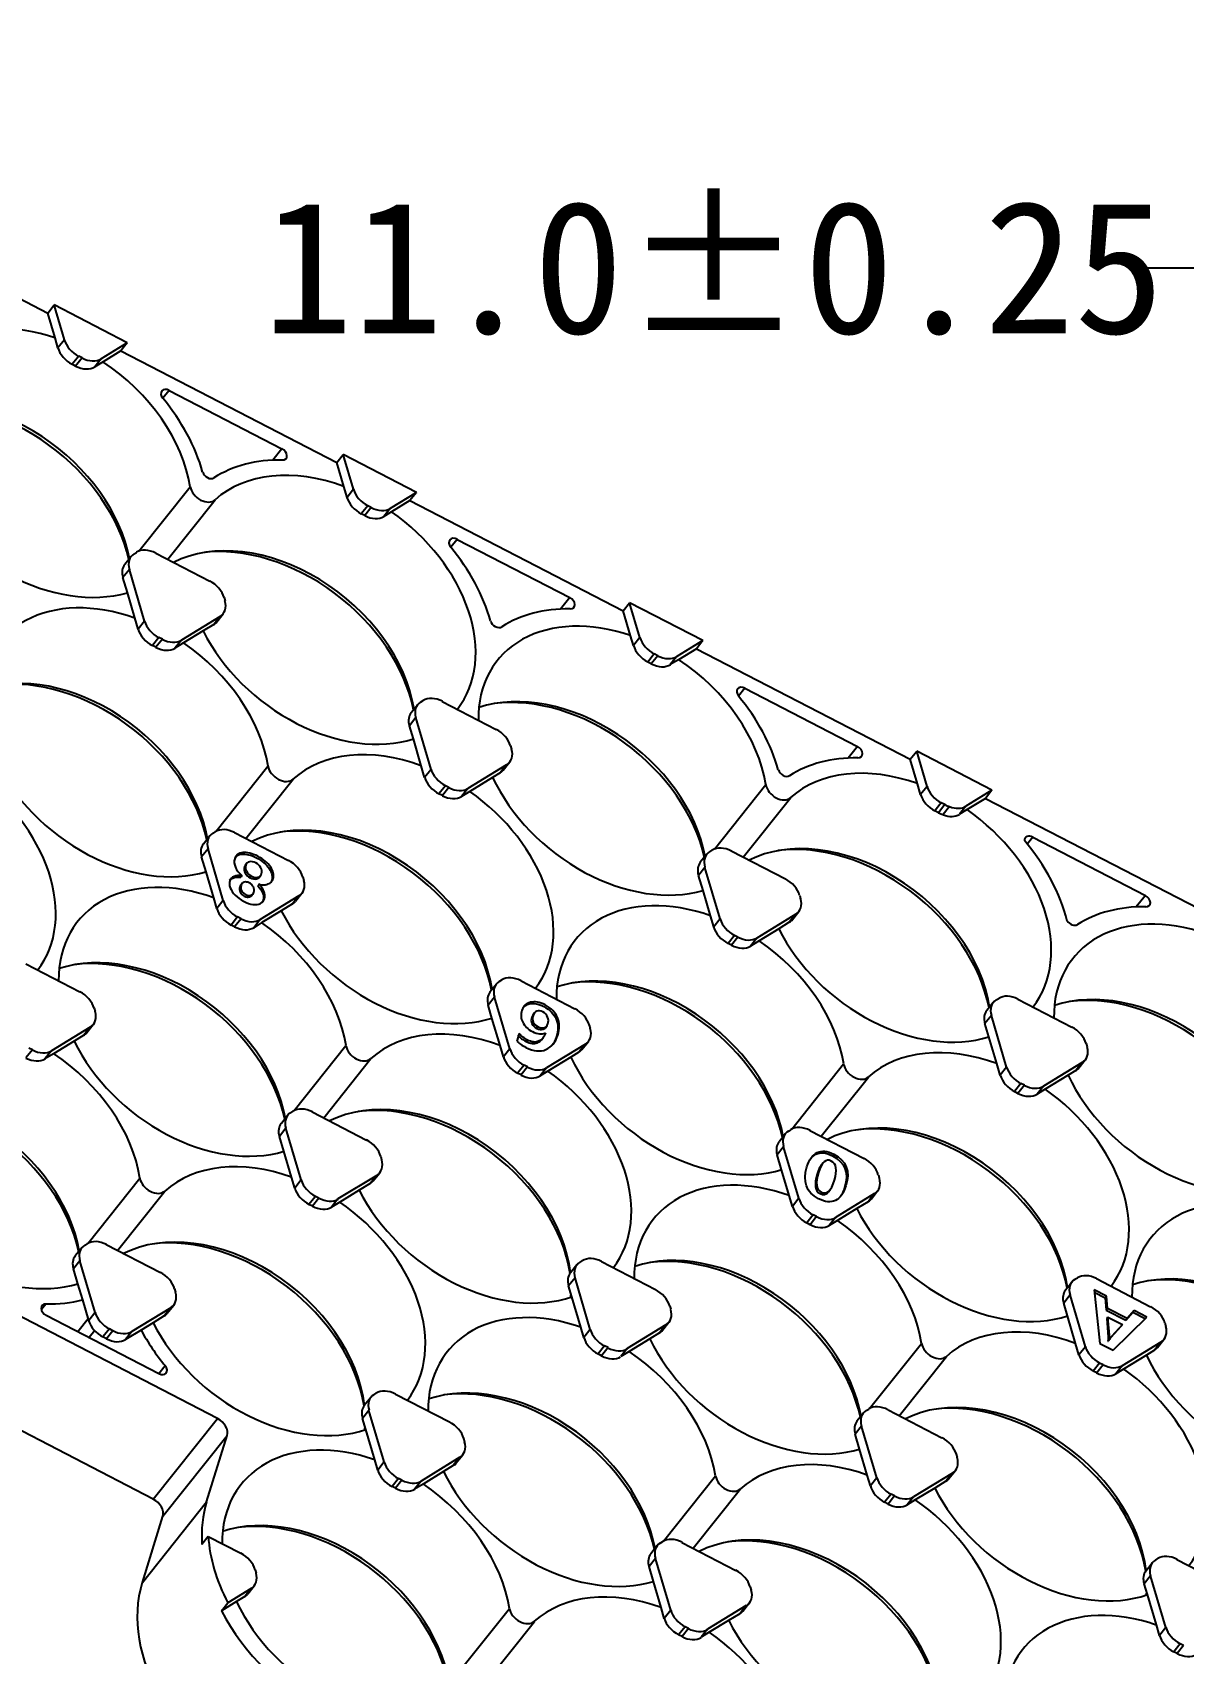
# Model space of a CAD drawing. Header units: millimetres. Extents: x -23 to 977, y -26 to 681.
# Drawn here: x 368.8 to 447, y 253.3 to 363.3 of the extents above; entities that cross this region are included whole.
import ezdxf

# ---------------------------------------------------------------- set-up
doc = ezdxf.new("R2010")
doc.units = ezdxf.units.MM
doc.dimstyles.new('副本 Standard', dxfattribs={"dimtxt": 9, "dimasz": 5, "dimexe": 1, "dimexo": 0.5, "dimgap": 0.5, "dimtad": 0, "dimtoh": 1, "dimdec": 1, "dimzin": 0, "dimdsep": 46, "dimtxsty": 'Standard', "dimcen": 0.09, "dimclrd": 3, "dimclre": 3, "dimclrt": 3, "dimadec": 0, "dimazin": 0, "dimtfac": 1, "dimtdec": 1, "dimtofl": 0, "dimtmove": 0, "dimatfit": 3, "dimfxl": 0, "dimtolj": 1, "dimtzin": 0, "dimarcsym": 0})

# ---------------------------------------------------------------- blocks, each defined once
blk = doc.blocks.new('*D4')
at = {"color": 3, "lineweight": -2, "transparency": 16777216}
for p, q in [((457.98, 363.32), (448.06, 363.32)), ((449.06, 358.32), (449.06, 357.32)), ((457.98, 352.32), (448.06, 352.32)), ((449.06, 352.32), (449.06, 347.32)), ((449.06, 347.32), (444.06, 347.32))]:
    blk.add_line(p, q, dxfattribs=at)
at = {"color": 3, "transparency": 16777216}
for points in [[(448.23, 358.32), (449.89, 358.32), (449.06, 363.32)], [(448.23, 357.32), (449.89, 357.32), (449.06, 352.32)]]:
    blk.add_solid(points, dxfattribs=at)
at = {"layer": 'Defpoints', "color": 0, "transparency": 16777216}
for p in [(458.48, 363.32), (449.06, 352.32), (458.48, 352.32)]:
    blk.add_point(p, dxfattribs=at)
at = {"color": 3, "transparency": 16777216, "insert": (415.06, 347.32), "char_height": 9, "width": 56.5125, "attachment_point": 5}
blk.add_mtext('\\A1;11.0%%P0.25', dxfattribs=at)
blk = doc.blocks.new('FDFJG')
for p, q in [((-91.79, 21.13), (-75.49, 20.41)), ((-75.49, 20.41), (-75.33, 21.09)), ((-73.7, 19.24), (-75.33, 21.09)), ((-69.74, 20.84), (-75.33, 21.09)), ((-74.33, 19.09), (-75.49, 20.41)), ((-69.74, 20.84), (-70.89, 19.12)), ((-69.9, 20.16), (-70.69, 18.98)), ((-69.74, 20.84), (-69.9, 20.16)), ((-69.9, 20.16), (-53.41, 19.44)), ((-53.41, 19.44), (-53.25, 20.12)), ((-47.66, 19.87), (-53.25, 20.12)), ((-51.62, 18.27), (-53.25, 20.12)), ((-47.66, 19.87), (-48.81, 18.14)), ((-47.66, 19.87), (-47.83, 19.19)), ((-73.87, 18.56), (-74.33, 19.09)), ((-73.7, 19.24), (-73.87, 18.56)), ((-70.89, 19.12), (-71.06, 18.44)), ((-70.69, 18.98), (-71.06, 18.44)), ((-65.79, 19.11), (-65.96, 18.44)), ((-65.79, 19.11), (-57.19, 18.73)), ((-57.19, 18.73), (-57.43, 17.76)), ((-52.29, 18.16), (-53.41, 19.44)), ((-47.83, 19.19), (-48.64, 17.97)), ((-47.83, 19.19), (-31.53, 18.47)), ((-31.53, 18.47), (-31.37, 19.15)), ((-25.78, 18.91), (-31.37, 19.15)), ((-29.74, 17.3), (-31.37, 19.15)), ((-25.78, 18.91), (-26.93, 17.18)), ((-25.78, 18.91), (-25.94, 18.23)), ((-72.35, 18.64), (-72.52, 17.96)), ((-72.26, 17.94), (-72.52, 17.96)), ((-72.09, 18.62), (-72.35, 18.64)), ((-72.09, 18.62), (-72.26, 17.94)), ((-51.79, 17.59), (-52.29, 18.16)), ((-51.62, 18.27), (-51.79, 17.59)), ((-50.28, 17.66), (-50.44, 16.98)), ((-50.01, 17.65), (-50.28, 17.66)), ((-50.01, 17.65), (-50.18, 16.97)), ((-48.81, 18.14), (-48.98, 17.46)), ((-48.64, 17.97), (-48.98, 17.46)), ((-43.81, 18.14), (-43.98, 17.47)), ((-43.81, 18.14), (-35.21, 17.76)), ((-35.21, 17.76), (-35.45, 16.79)), ((-30.37, 17.15), (-31.53, 18.47)), ((-25.94, 18.23), (-26.73, 17.04)), ((-25.94, 18.23), (-9.62, 17.51)), ((-9.62, 17.51), (-9.45, 18.19)), ((-3.7, 17.93), (-9.45, 18.19)), ((-7.8, 16.31), (-9.45, 18.19)), ((-3.7, 17.93), (-4.85, 16.21)), ((-3.7, 17.93), (-3.86, 17.25)), ((-50.18, 16.97), (-50.44, 16.98)), ((-29.91, 16.62), (-30.37, 17.15)), ((-29.74, 17.3), (-29.91, 16.62)), ((-28.39, 16.7), (-28.56, 16.02)), ((-28.13, 16.69), (-28.39, 16.7)), ((-28.13, 16.69), (-28.3, 16.01)), ((-26.93, 17.18), (-27.1, 16.5)), ((-26.73, 17.04), (-27.1, 16.5)), ((-21.83, 17.17), (-22, 16.5)), ((-21.83, 17.17), (-13.23, 16.79)), ((-13.23, 16.79), (-13.47, 15.82)), ((-8.48, 16.21), (-9.62, 17.51)), ((-3.86, 17.25), (-4.68, 16.03)), ((-3.86, 17.25), (12.43, 16.54)), ((-28.3, 16.01), (-28.56, 16.02)), ((-7.97, 15.63), (-8.48, 16.21)), ((-7.8, 16.31), (-7.97, 15.63)), ((-6.46, 15.71), (-6.63, 15.03)), ((-6.2, 15.7), (-6.46, 15.71)), ((-6.2, 15.7), (-6.36, 15.02)), ((-5.84, 15.72), (-6.01, 15.04)), ((-4.85, 16.21), (-5.02, 15.53)), ((-4.68, 16.03), (-5.02, 15.53)), ((0.15, 16.2), (0.01, 15.64)), ((0.15, 16.2), (8.75, 15.83)), ((8.75, 15.83), (8.51, 14.85)), ((-6.36, 15.02), (-6.63, 15.03)), ((-63.09, 8.33), (-61.76, 13.77)), ((-61.08, 8.66), (-59.85, 13.68)), ((-19.13, 6.39), (-17.8, 11.83)), ((-17.12, 6.72), (-15.89, 11.74)), ((-63.41, 7.79), (-63.58, 7.11)), ((-63.3, 8.04), (-63.19, 8.2)), ((-61.99, 8.7), (-57.86, 8.52)), ((-56.51, 7.91), (-56.36, 7.73)), ((-40.11, 7.73), (-35.98, 7.55)), ((-63.15, 6.94), (-63.32, 6.26)), ((-60.74, 4.2), (-63.15, 6.94)), ((-56.22, 6.64), (-57.93, 4.07)), ((-56.22, 6.64), (-56.39, 5.96)), ((-56.28, 6.21), (-56.11, 6.89)), ((-41.53, 6.83), (-41.69, 6.15)), ((-41.42, 7.07), (-41.31, 7.24)), ((-34.63, 6.94), (-34.48, 6.77)), ((-18.03, 6.76), (-13.9, 6.58)), ((-62.61, 5.46), (-63.32, 6.26)), ((-56.39, 5.96), (-56.85, 5.26)), ((-41.27, 5.98), (-41.44, 5.3)), ((-38.86, 3.23), (-41.27, 5.98)), ((-34.34, 5.67), (-36.05, 3.11)), ((-34.34, 5.67), (-34.5, 4.99)), ((-34.39, 5.24), (-34.23, 5.92)), ((-19.45, 5.86), (-19.62, 5.18)), ((-19.34, 6.1), (-19.23, 6.27)), ((-12.55, 5.97), (-12.4, 5.79)), ((3.85, 5.8), (7.98, 5.61)), ((-61.43, 4.11), (-62.61, 5.46)), ((-56.85, 5.26), (-57.72, 3.96)), ((-40.82, 4.6), (-41.44, 5.3)), ((-39.57, 3.17), (-40.82, 4.6)), ((-34.84, 4.49), (-35.85, 2.97)), ((-34.5, 4.99), (-34.84, 4.49)), ((-19.19, 5), (-19.36, 4.32)), ((-16.78, 2.26), (-19.19, 5)), ((-12.26, 4.7), (-13.97, 2.13)), ((-12.26, 4.7), (-12.43, 4.02)), ((-12.31, 4.27), (-12.15, 4.95)), ((2.43, 4.89), (2.27, 4.21)), ((2.54, 5.14), (2.65, 5.3)), ((9.33, 5.01), (9.48, 4.83)), ((-60.91, 3.52), (-61.43, 4.11)), ((-60.74, 4.2), (-60.91, 3.52)), ((-59.4, 3.59), (-59.56, 2.91)), ((-59.13, 3.58), (-59.4, 3.59)), ((-59.13, 3.58), (-59.3, 2.9)), ((-57.93, 4.07), (-58.1, 3.39)), ((-57.72, 3.96), (-58.1, 3.39)), ((-18.65, 3.52), (-19.36, 4.32)), ((-17.47, 2.17), (-18.65, 3.52)), ((-12.89, 3.32), (-13.76, 2.02)), ((-12.43, 4.02), (-12.89, 3.32)), ((2.69, 4.04), (2.52, 3.36)), ((3.14, 2.66), (2.52, 3.36)), ((5.1, 1.29), (2.69, 4.04)), ((9.62, 3.73), (7.91, 1.17)), ((9.62, 3.73), (9.46, 3.05)), ((9.57, 3.3), (9.73, 3.98)), ((-59.3, 2.9), (-59.56, 2.91)), ((-39.03, 2.55), (-39.57, 3.17)), ((-38.86, 3.23), (-39.03, 2.55)), ((-37.51, 2.63), (-37.68, 1.95)), ((-37.25, 2.62), (-37.51, 2.63)), ((-37.25, 2.62), (-37.42, 1.94)), ((-36.05, 3.11), (-36.22, 2.43)), ((-35.85, 2.97), (-36.22, 2.43)), ((-16.78, 2.26), (-16.95, 1.58)), ((4.39, 1.23), (3.14, 2.66)), ((9.12, 2.55), (8.11, 1.03)), ((9.46, 3.05), (9.12, 2.55)), ((-37.42, 1.94), (-37.68, 1.95)), ((-16.95, 1.58), (-17.47, 2.17)), ((-15.43, 1.65), (-15.6, 0.97)), ((-15.17, 1.64), (-15.43, 1.65)), ((-15.17, 1.64), (-15.34, 0.96)), ((-13.97, 2.13), (-14.14, 1.45)), ((-13.76, 2.02), (-14.14, 1.45)), ((4.94, 0.61), (4.39, 1.23)), ((5.1, 1.29), (4.94, 0.61)), ((7.91, 1.17), (7.75, 0.49)), ((-15.34, 0.96), (-15.6, 0.97)), ((6.45, 0.69), (6.28, 0.01)), ((6.54, 0), (6.28, 0.01)), ((6.71, 0.68), (6.45, 0.69)), ((6.71, 0.68), (6.54, 0)), ((8.11, 1.03), (7.75, 0.49)), ((-50.34, -6.71), (-49, -1.23)), ((-48.32, -6.31), (-47.09, -1.31)), ((-6.38, -8.65), (-5.04, -3.16)), ((-4.36, -8.25), (-3.13, -3.25)), ((-49.18, -6.27), (-45.05, -6.45)), ((-50.6, -7.18), (-50.76, -7.86)), ((-50.49, -6.93), (-50.38, -6.77)), ((-43.7, -7.06), (-43.55, -7.24)), ((-27.29, -7.24), (-23.17, -7.42)), ((-50.34, -8.03), (-50.51, -8.71)), ((-49.81, -9.5), (-50.51, -8.71)), ((-47.93, -10.77), (-50.34, -8.03)), ((-47.54, -7.8), (-47.58, -7.97)), ((-47.49, -8.71), (-47.52, -8.85)), ((-46.38, -8.33), (-46.34, -8.15)), ((-43.41, -8.33), (-45.12, -10.9)), ((-43.41, -8.33), (-43.57, -9.01)), ((-43.46, -8.76), (-43.3, -8.08)), ((-28.71, -8.14), (-28.88, -8.82)), ((-28.61, -7.9), (-28.5, -7.73)), ((-21.82, -8.03), (-21.67, -8.2)), ((-6.53, -8.87), (-6.42, -8.71)), ((-5.22, -8.21), (-1.09, -8.39)), ((-48.6, -10.88), (-49.81, -9.5)), ((-47.26, -9.19), (-47.3, -9.36)), ((-46.33, -9.67), (-46.29, -9.49)), ((-44.07, -9.75), (-44.93, -11.04)), ((-43.57, -9.01), (-44.07, -9.75)), ((-28.46, -8.99), (-28.63, -9.67)), ((-28.02, -10.36), (-28.63, -9.67)), ((-26.05, -11.74), (-28.46, -8.99)), ((-25.55, -8.81), (-25.59, -8.99)), ((-24.45, -9.43), (-24.41, -9.26)), ((-24.31, -9.74), (-24.3, -9.74)), ((-21.52, -9.3), (-23.24, -11.86)), ((-21.52, -9.3), (-21.69, -9.98)), ((-21.58, -9.73), (-21.41, -9.05)), ((-6.64, -9.12), (-6.8, -9.8)), ((-3.49, -9.84), (-3.53, -10.01)), ((0.26, -9), (0.41, -9.18)), ((15.35, -9.83), (15.46, -9.67)), ((16.67, -9.17), (20.79, -9.36)), ((-48.09, -11.45), (-48.6, -10.88)), ((-47.93, -10.77), (-48.09, -11.45)), ((-45.12, -10.9), (-45.28, -11.58)), ((-26.74, -11.82), (-28.02, -10.36)), ((-25.91, -10.53), (-25.84, -11.07)), ((-24.35, -10.28), (-24.3, -10.1)), ((-22.05, -10.52), (-23.06, -12.03)), ((-21.69, -9.98), (-22.05, -10.52)), ((-6.38, -9.97), (-6.55, -10.65)), ((-5.85, -11.44), (-6.55, -10.65)), ((-3.97, -12.71), (-6.38, -9.97)), ((0.55, -10.27), (-1.16, -12.84)), ((0.39, -10.95), (-0.1, -11.69)), ((0.55, -10.27), (0.39, -10.95)), ((0.5, -10.7), (0.66, -10.02)), ((15.25, -10.08), (15.08, -10.76)), ((15.5, -10.93), (15.34, -11.61)), ((17.92, -13.68), (15.5, -10.93)), ((16.83, -9.93), (18.71, -13.07)), ((17.78, -9.97), (16.83, -9.93)), ((16.91, -10.07), (17.75, -10.11)), ((17.78, -9.97), (17.75, -10.11)), ((17.75, -10.11), (18.15, -10.83)), ((18.19, -10.69), (17.78, -9.97)), ((18.19, -10.69), (18.15, -10.83)), ((18.15, -10.83), (19.65, -10.89)), ((19.68, -10.76), (18.19, -10.69)), ((19.65, -10.89), (19.86, -10.2)), ((19.68, -10.76), (19.65, -10.89)), ((19.89, -10.07), (19.68, -10.76)), ((19.74, -13.11), (20.85, -10.11)), ((19.89, -10.07), (19.86, -10.2)), ((19.86, -10.2), (20.8, -10.24)), ((20.85, -10.11), (19.89, -10.07)), ((22.14, -9.96), (22.29, -10.14)), ((22.38, -11.67), (22.55, -10.99)), ((-46.58, -11.38), (-46.75, -12.06)), ((-46.49, -12.07), (-46.75, -12.06)), ((-46.32, -11.39), (-46.58, -11.38)), ((-46.32, -11.39), (-46.49, -12.07)), ((-44.93, -11.04), (-45.28, -11.58)), ((-26.21, -12.42), (-26.74, -11.82)), ((-26.05, -11.74), (-26.21, -12.42)), ((-23.24, -11.86), (-23.4, -12.54)), ((-23.06, -12.03), (-23.4, -12.54)), ((-4.64, -12.82), (-5.85, -11.44)), ((-2.34, -11.46), (-2.29, -11.29)), ((-0.1, -11.69), (-0.96, -12.98)), ((15.94, -12.3), (15.34, -11.61)), ((18.46, -11.21), (18.43, -11.34)), ((18.43, -11.34), (19.04, -12.43)), ((19.07, -12.29), (18.46, -11.21)), ((18.46, -11.21), (19.56, -11.25)), ((19.22, -12.36), (19.53, -11.39)), ((19.56, -11.25), (19.23, -12.31)), ((19.56, -11.25), (19.53, -11.39)), ((22.44, -11.24), (20.73, -13.8)), ((22.27, -11.92), (21.91, -12.46)), ((22.44, -11.24), (22.27, -11.92)), ((-24.7, -12.34), (-24.87, -13.02)), ((-24.6, -13.03), (-24.87, -13.02)), ((-24.44, -12.35), (-24.7, -12.34)), ((-24.44, -12.35), (-24.6, -13.03)), ((-4.13, -13.39), (-4.64, -12.82)), ((-3.97, -12.71), (-4.13, -13.39)), ((-1.16, -12.84), (-1.32, -13.52)), ((-0.96, -12.98), (-1.32, -13.52)), ((17.22, -13.76), (15.94, -12.3)), ((18.71, -13.07), (19.74, -13.11)), ((19.14, -12.7), (19.16, -12.7)), ((19.19, -12.56), (19.17, -12.56)), ((21.91, -12.46), (20.9, -13.97)), ((-2.62, -13.32), (-2.79, -14)), ((-2.52, -14.01), (-2.79, -14)), ((-2.36, -13.33), (-2.62, -13.32)), ((-2.36, -13.33), (-2.52, -14.01)), ((17.75, -14.36), (17.22, -13.76)), ((17.92, -13.68), (17.75, -14.36)), ((19.26, -14.28), (19.09, -14.96)), ((19.52, -14.29), (19.26, -14.28)), ((19.52, -14.29), (19.36, -14.97)), ((20.73, -13.8), (20.56, -14.48)), ((20.9, -13.97), (20.56, -14.48)), ((19.36, -14.97), (19.09, -14.96)), ((-37.58, -21.7), (-36.24, -16.22)), ((-35.55, -21.3), (-34.33, -16.3)), ((6.38, -23.64), (7.73, -18.15)), ((8.41, -23.24), (9.63, -18.24)), ((-58.3, -20.3), (-54.17, -20.48)), ((-52.82, -21.09), (-52.67, -21.27)), ((-37.73, -21.92), (-37.62, -21.76)), ((-36.42, -21.26), (-32.29, -21.45)), ((-52.53, -22.36), (-54.24, -24.93)), ((-52.69, -23.04), (-53.12, -23.68)), ((-52.53, -22.36), (-52.69, -23.04)), ((-52.58, -22.79), (-52.42, -22.11)), ((-37.84, -22.17), (-38, -22.85)), ((-37.58, -23.02), (-37.75, -23.7)), ((-35.17, -25.77), (-37.58, -23.02)), ((-30.94, -22.05), (-30.79, -22.23)), ((-30.7, -23.76), (-30.53, -23.08)), ((-15.65, -22.9), (-15.54, -22.73)), ((-14.34, -22.24), (-10.21, -22.42)), ((-8.86, -23.03), (-8.71, -23.2)), ((-53.12, -23.68), (-54.03, -25.05)), ((-37.05, -24.49), (-37.75, -23.7)), ((-30.64, -23.33), (-32.36, -25.89)), ((-30.81, -24.01), (-31.3, -24.74)), ((-30.64, -23.33), (-30.81, -24.01)), ((-15.76, -23.14), (-15.92, -23.82)), ((-15.5, -23.99), (-15.67, -24.67)), ((-13.09, -26.74), (-15.5, -23.99)), ((-8.62, -24.73), (-8.46, -24.05)), ((6.13, -24.11), (5.96, -24.79)), ((6.23, -23.86), (6.34, -23.7)), ((7.55, -23.2), (11.67, -23.38)), ((13.02, -23.99), (13.17, -24.17)), ((29.62, -24.17), (33.75, -24.36)), ((-54.24, -24.93), (-54.41, -25.61)), ((-54.03, -25.05), (-54.41, -25.61)), ((-35.84, -25.87), (-37.05, -24.49)), ((-31.3, -24.74), (-32.16, -26.03)), ((-15.16, -25.25), (-15.67, -24.67)), ((-13.74, -26.87), (-15.16, -25.25)), ((-8.57, -24.3), (-10.28, -26.86)), ((-8.73, -24.98), (-9.16, -25.62)), ((-8.57, -24.3), (-8.73, -24.98)), ((6.38, -24.96), (6.22, -25.64)), ((8.79, -27.7), (6.38, -24.96)), ((13.32, -25.26), (11.6, -27.83)), ((13.32, -25.26), (13.15, -25.94)), ((13.26, -25.69), (13.43, -25.01)), ((28.2, -25.08), (28.04, -25.76)), ((28.31, -24.83), (28.42, -24.67)), ((-55.44, -25.42), (-55.7, -25.41)), ((-55.44, -25.42), (-55.61, -26.1)), ((-35.33, -26.45), (-35.84, -25.87)), ((-35.17, -25.77), (-35.33, -26.45)), ((-33.82, -26.37), (-33.99, -27.05)), ((-33.56, -26.38), (-33.82, -26.37)), ((-33.56, -26.38), (-33.72, -27.06)), ((-32.36, -25.89), (-32.52, -26.57)), ((-32.16, -26.03), (-32.52, -26.57)), ((-9.16, -25.62), (-10.07, -26.98)), ((6.91, -26.43), (6.22, -25.64)), ((13.15, -25.94), (12.66, -26.68)), ((28.46, -25.93), (28.29, -26.61)), ((30.87, -28.68), (28.46, -25.93)), ((-33.72, -27.06), (-33.99, -27.05)), ((-13.25, -27.42), (-13.74, -26.87)), ((-13.09, -26.74), (-13.25, -27.42)), ((-11.74, -27.34), (-11.91, -28.02)), ((-11.48, -27.35), (-11.74, -27.34)), ((-11.48, -27.35), (-11.65, -28.03)), ((-10.28, -26.86), (-10.44, -27.54)), ((-10.07, -26.98), (-10.44, -27.54)), ((8.12, -27.81), (6.91, -26.43)), ((12.66, -26.68), (11.8, -27.97)), ((28.8, -27.19), (28.29, -26.61)), ((30.22, -28.8), (28.8, -27.19)), ((-11.65, -28.03), (-11.91, -28.02)), ((8.63, -28.38), (8.12, -27.81)), ((8.79, -27.7), (8.63, -28.38)), ((10.14, -28.31), (9.97, -28.99)), ((10.4, -28.32), (10.14, -28.31)), ((10.4, -28.32), (10.24, -29)), ((11.6, -27.83), (11.44, -28.51)), ((11.8, -27.97), (11.44, -28.51)), ((10.24, -29), (9.97, -28.99)), ((30.71, -29.36), (30.22, -28.8)), ((30.87, -28.68), (30.71, -29.36)), ((32.22, -29.28), (32.05, -29.96)), ((32.48, -29.29), (32.22, -29.28)), ((32.48, -29.29), (32.32, -29.97)), ((-46.5, -35.74), (-45.16, -30.25)), ((-44.48, -35.34), (-43.25, -30.34)), ((32.32, -29.97), (32.05, -29.96)), ((-2.54, -37.68), (-1.2, -32.19)), ((-0.52, -37.27), (0.71, -32.27)), ((-46.76, -36.21), (-46.93, -36.89)), ((-46.65, -35.96), (-46.54, -35.8)), ((-45.34, -35.3), (-41.21, -35.48)), ((-39.86, -36.09), (-39.71, -36.27)), ((-23.26, -36.27), (-19.14, -36.45)), ((-46.5, -37.06), (-46.67, -37.74)), ((-44.09, -39.8), (-46.5, -37.06)), ((-39.57, -37.36), (-41.28, -39.93)), ((-39.57, -37.36), (-39.74, -38.04)), ((-39.63, -37.79), (-39.46, -37.11)), ((-24.68, -37.18), (-24.85, -37.86)), ((-24.57, -36.93), (-24.47, -36.77)), ((-17.79, -37.06), (-17.63, -37.24)), ((-1.38, -37.24), (2.75, -37.42)), ((-45.98, -38.53), (-46.67, -37.74)), ((-39.74, -38.04), (-40.23, -38.78)), ((-24.43, -38.03), (-24.59, -38.71)), ((-22.01, -40.77), (-24.43, -38.03)), ((-17.49, -38.33), (-19.2, -40.9)), ((-17.49, -38.33), (-17.66, -39.01)), ((-17.55, -38.77), (-17.38, -38.09)), ((-2.8, -38.14), (-2.97, -38.82)), ((-2.69, -37.9), (-2.58, -37.73)), ((4.1, -38.03), (4.25, -38.2)), ((-45.22, -39.38), (-45.98, -38.53)), ((-44.26, -40.48), (-45.22, -39.38)), ((-40.76, -39.58), (-41.45, -40.61)), ((-40.23, -38.78), (-40.76, -39.58)), ((-24.08, -39.29), (-24.59, -38.71)), ((-22.66, -40.9), (-24.08, -39.29)), ((-17.66, -39.01), (-18.09, -39.66)), ((-2.54, -38.99), (-2.71, -39.67)), ((-0.13, -41.74), (-2.54, -38.99)), ((4.39, -39.3), (2.68, -41.86)), ((4.39, -39.3), (4.23, -39.98)), ((4.34, -39.73), (4.5, -39.05)), ((-33.52, -42.84), (-97.4, -40.03)), ((-47.37, -40.69), (-47.48, -41.16)), ((-44.34, -40.39), (-44.6, -41.48)), ((-44.09, -39.8), (-44.26, -40.48)), ((-42.74, -40.41), (-42.91, -41.09)), ((-42.48, -40.42), (-42.74, -40.41)), ((-42.48, -40.42), (-42.65, -41.1)), ((-41.28, -39.93), (-41.45, -40.61)), ((-18.09, -39.66), (-18.99, -41.02)), ((-2.01, -40.46), (-2.71, -39.67)), ((-0.8, -41.84), (-2.01, -40.46)), ((4.23, -39.98), (3.73, -40.72)), ((-38.42, -41.76), (-47.02, -41.38)), ((-43.6, -40.93), (-43.75, -41.52)), ((-42.65, -41.1), (-42.91, -41.09)), ((-38.25, -41.09), (-38.41, -41.76)), ((-22.18, -41.45), (-22.66, -40.9)), ((-22.01, -40.77), (-22.18, -41.45)), ((-20.67, -41.38), (-20.83, -42.06)), ((-20.4, -41.39), (-20.67, -41.38)), ((-20.4, -41.39), (-20.57, -42.07)), ((-19.2, -40.9), (-19.37, -41.58)), ((-18.99, -41.02), (-19.37, -41.58)), ((-0.13, -41.74), (-0.3, -42.42)), ((3.73, -40.72), (2.87, -42)), ((-35.19, -49.64), (-33.52, -42.84)), ((-20.57, -42.07), (-20.83, -42.06)), ((-0.3, -42.42), (-0.8, -41.84)), ((1.22, -42.34), (1.05, -43.02)), ((1.48, -42.35), (1.22, -42.34)), ((1.48, -42.35), (1.31, -43.03)), ((2.68, -41.86), (2.51, -42.54)), ((2.87, -42), (2.51, -42.54)), ((-34.11, -50.42), (-32.45, -43.62)), ((-31.83, -48.29), (-32.45, -43.62)), ((1.31, -43.03), (1.05, -43.02)), ((-35.19, -49.64), (-99.07, -46.83)), ((-11.47, -51.71), (-10.12, -46.23)), ((-9.44, -51.31), (-8.22, -46.31)), ((-33.49, -55.09), (-31.83, -48.29)), ((-33.49, -55.09), (-34.11, -50.42)), ((-30.74, -50.37), (-30.9, -51.05)), ((-30.74, -50.37), (-28.26, -50.48)), ((-26.91, -51.09), (-26.75, -51.27)), ((-26.61, -52.36), (-27.64, -53.9)), ((-26.61, -52.36), (-26.78, -53.04)), ((-26.67, -52.79), (-26.5, -52.11)), ((-27.14, -53.58), (-27.81, -54.58)), ((-27.81, -54.58), (-27.64, -53.9)), ((-26.78, -53.04), (-27.14, -53.58))]:
    blk.add_line(p, q)
for centre, major_axis, start_param, end_param in [((-71.25, 11.16), (10.59, -2.59), 2.034654, 3.675524), ((-72.5, 19.73), (1.46, -0.36), 3.938134, 4.983824), ((-72.24, 19.72), (1.46, -0.36), 4.983824, 6.029513), ((-71.25, 11.16), (10.59, -2.59), 0.662021, 1.692276), ((-65.75, 18.74), (0.486, -0.119), 1.842231, 4.428638), ((-57.14, 18.37), (0.486, -0.119), 5.53901, 8.125417), ((-72.67, 19.05), (1.46, -0.36), 3.938134, 4.983824), ((-72.4, 19.04), (1.46, -0.36), 4.983824, 6.029513), ((-71.25, 11.16), (-11.8, 2.89), 3.921441, 4.428638), ((-49.56, 10.21), (-11.8, 2.89), 5.53901, 6.046206), ((-49.56, 10.21), (10.59, -2.59), 2.000855, 3.022442), ((-50.42, 18.76), (1.46, -0.36), 3.938134, 4.983824), ((-50.16, 18.75), (1.46, -0.36), 4.983824, 6.029513), ((-49.56, 10.21), (10.59, -2.59), 0.008953, 1.658369), ((-43.76, 17.78), (0.486, -0.119), 1.842231, 4.428638), ((-35.16, 17.4), (0.486, -0.119), 5.53901, 8.125417), ((-50.59, 18.08), (1.46, -0.36), 3.938134, 4.983824), ((-50.32, 18.07), (1.46, -0.36), 4.983824, 6.029513), ((-49.27, 10.2), (-11.8, 2.89), 3.921441, 4.428638), ((-27.58, 9.24), (-11.8, 2.89), 5.53901, 6.046206), ((-27.29, 9.23), (10.59, -2.59), 2.034654, 3.675524), ((-28.71, 17.12), (1.46, -0.36), 3.938134, 4.983824), ((-28.54, 17.8), (1.46, -0.36), 3.938134, 4.983824), ((-28.28, 17.79), (1.46, -0.36), 4.983824, 6.029513), ((-27.29, 9.23), (10.59, -2.59), 0.662021, 1.692276), ((-21.78, 16.81), (0.486, -0.119), 1.842231, 4.428638), ((-27.29, 9.23), (-11.8, 2.89), 3.921441, 4.428638), ((-13.18, 16.43), (0.486, -0.119), 5.53901, 8.125417), ((-28.44, 17.11), (1.46, -0.36), 4.983824, 6.029513), ((-5.6, 8.27), (-11.8, 2.89), 5.53901, 6.046206), ((-5.6, 8.27), (10.59, -2.59), 2.014943, 3.022442), ((-6.77, 16.13), (1.46, -0.36), 3.938134, 4.983824), ((-6.6, 16.81), (1.46, -0.36), 3.938134, 4.983824), ((-6.34, 16.8), (1.46, -0.36), 4.983824, 5.229023), ((-6.36, 16.13), (1.46, -0.36), 5.127661, 6.029513), ((-6.2, 16.81), (1.46, -0.36), 5.127661, 6.029513), ((-5.6, 8.27), (10.59, -2.59), 0.008953, 1.658369), ((0.2, 15.84), (0.486, -0.119), 1.842231, 3.65728), ((-5.6, 8.27), (12.09, -2.96), 0.753628, 1.294564), ((8.8, 15.46), (0.486, -0.119), 5.53901, 8.125417), ((-61, 15.19), (0.486, -0.119), 3.921441, 6.046206), ((-6.51, 16.12), (1.46, -0.36), 4.983824, 5.229023), ((16.38, 7.3), (-11.8, 2.89), 5.53901, 6.046206), ((16.67, 7.29), (-10.59, 2.59), 5.176247, 6.817117), ((-60.84, 14.02), (-1.02, 0.25), 0.662021, 3.022442), ((-39.02, 14.22), (0.486, -0.119), 3.921441, 6.046206), ((-72.81, 4.81), (-10.59, 2.59), 3.830436, 5.849245), ((-72.91, 4.36), (-10.93, 2.68), 3.867402, 5.677995), ((-51.12, 3.85), (-10.59, 2.59), 3.802123, 5.971292), ((-17.04, 13.26), (0.486, -0.119), 3.921441, 6.046206), ((-51.23, 3.41), (-10.93, 2.68), 3.841153, 5.67788), ((-28.84, 2.87), (-10.59, 2.59), 3.830436, 5.849245), ((-28.95, 2.43), (-10.93, 2.68), 3.867402, 5.677995), ((-16.88, 12.08), (-1.02, 0.25), 0.662021, 3.022442), ((4.94, 12.29), (0.486, -0.119), 4.290494, 6.046206), ((-7.16, 1.91), (-10.59, 2.59), 3.802123, 5.971292), ((-7.27, 1.47), (-10.93, 2.68), 3.841153, 5.67788), ((15.12, 0.93), (10.59, -2.59), 0.688843, 2.707652), ((15.01, 0.49), (-10.93, 2.68), 3.867402, 5.677995), ((-61.95, 7.44), (1.46, -0.36), 2.892445, 3.938134), ((-61.85, 7.6), (1.46, -0.36), 1.842231, 2.892445), ((-57.72, 7.42), (1.46, -0.36), 0.792017, 1.842231), ((-57.57, 7.24), (1.46, -0.36), 6.029513, 7.075203), ((-39.96, 6.64), (1.46, -0.36), 1.842231, 2.892445), ((-62.12, 6.76), (1.46, -0.36), 3.141597, 3.938134), ((-40.07, 6.47), (1.46, -0.36), 2.892445, 3.938134), ((-35.84, 6.45), (1.46, -0.36), 0.792017, 1.842231), ((-35.68, 6.28), (1.46, -0.36), 6.029513, 7.075203), ((-17.88, 5.66), (1.46, -0.36), 1.842231, 2.892445), ((-71.25, 11.16), (10.59, -2.59), 4.10643, 5.818348), ((-57.73, 6.56), (1.46, -0.36), 6.029513, 6.283191), ((-40.24, 5.79), (1.46, -0.36), 3.141597, 3.938134), ((-17.99, 5.5), (1.46, -0.36), 2.892445, 3.938134), ((-13.76, 5.48), (1.46, -0.36), 0.792017, 1.842231), ((-13.61, 5.31), (1.46, -0.36), 6.029513, 7.075203), ((4, 4.7), (1.46, -0.36), 1.842231, 2.892445), ((8.12, 4.52), (1.46, -0.36), 0.792017, 1.842231), ((-49.56, 10.21), (10.59, -2.59), 4.140059, 5.835062), ((-27.29, 9.23), (10.59, -2.59), 4.10643, 5.818348), ((-35.85, 5.6), (1.46, -0.36), 6.029513, 6.283191), ((-18.16, 4.82), (1.46, -0.36), 3.141597, 3.938134), ((3.89, 4.53), (1.46, -0.36), 2.892445, 3.938134), ((8.28, 4.34), (1.46, -0.36), 6.029513, 7.075203), ((-58.49, -3.83), (10.59, -2.59), 2.02118, 3.672464), ((-59.71, 4.01), (1.46, -0.36), 3.938134, 4.983824), ((-59.54, 4.69), (1.46, -0.36), 3.938134, 4.983824), ((-59.44, 4), (1.46, -0.36), 4.983824, 6.029513), ((-59.28, 4.68), (1.46, -0.36), 4.983824, 6.029513), ((-58.49, -3.83), (10.59, -2.59), 0.662021, 1.672641), ((-5.6, 8.27), (10.59, -2.59), 4.140059, 5.835062), ((-13.77, 4.63), (1.46, -0.36), 6.029513, 6.283191), ((3.72, 3.85), (1.46, -0.36), 3.141597, 3.938134), ((8.11, 3.66), (1.46, -0.36), 6.029513, 6.283191), ((-36.8, -4.78), (10.59, -2.59), 2.00425, 3.022442), ((-37.82, 3.05), (1.46, -0.36), 3.938134, 4.983824), ((-37.66, 3.73), (1.46, -0.36), 3.938134, 4.983824), ((-37.56, 3.03), (1.46, -0.36), 4.983824, 6.029513), ((-37.39, 3.71), (1.46, -0.36), 4.983824, 6.029513), ((-36.8, -4.78), (10.59, -2.59), 0.011986, 1.655757), ((-15.58, 2.75), (1.46, -0.36), 3.938134, 4.983824), ((16.67, 7.29), (-10.59, 2.59), 0.964837, 2.676756), ((-14.52, -5.76), (10.59, -2.59), 2.02118, 3.672464), ((-15.75, 2.07), (1.46, -0.36), 3.938134, 4.983824), ((-15.48, 2.06), (1.46, -0.36), 4.983824, 6.029513), ((-15.32, 2.74), (1.46, -0.36), 4.983824, 6.029513), ((-14.52, -5.76), (10.59, -2.59), 0.662021, 1.672641), ((7.16, -6.72), (10.59, -2.59), 2.00425, 3.022442), ((6.3, 1.79), (1.46, -0.36), 3.938134, 4.983824), ((6.57, 1.78), (1.46, -0.36), 4.983824, 6.029513), ((6.14, 1.11), (1.46, -0.36), 3.938134, 4.983824), ((6.4, 1.1), (1.46, -0.36), 4.983824, 6.029513), ((7.16, -6.72), (10.59, -2.59), 0.011986, 1.655757), ((29.44, -7.7), (10.59, -2.59), 2.02118, 3.672464), ((-60.04, -10.19), (-10.59, 2.59), 3.823988, 5.849245), ((-60.15, -10.63), (-10.93, 2.68), 3.86147, 5.677995), ((-48.08, -0.97), (-1.02, 0.25), 0.662021, 3.022442), ((-38.36, -11.14), (-10.59, 2.59), 3.795417, 5.967767), ((-38.47, -11.58), (-10.93, 2.68), 3.834963, 5.67788), ((-4.12, -2.91), (-1.02, 0.25), 0.662021, 3.022442), ((-16.08, -12.12), (-10.59, 2.59), 3.823988, 5.849245), ((-16.19, -12.56), (-10.93, 2.68), 3.86147, 5.677995), ((5.6, -13.08), (-10.59, 2.59), 3.795417, 5.967767), ((5.5, -13.52), (-10.93, 2.68), 3.834963, 5.67788), ((-49.03, -7.37), (1.46, -0.36), 1.842231, 2.892445), ((-44.91, -7.55), (1.46, -0.36), 0.792017, 1.842231), ((27.88, -14.06), (-10.59, 2.59), 3.823988, 5.849245), ((27.77, -14.5), (-10.93, 2.68), 3.86147, 5.677995), ((-49.14, -7.53), (1.46, -0.36), 2.892445, 3.938134), ((-44.75, -7.73), (1.46, -0.36), 6.029513, 7.075203), ((-27.15, -8.33), (1.46, -0.36), 1.842231, 2.892445), ((-23.02, -8.52), (1.46, -0.36), 0.792017, 1.842231), ((-58.49, -3.83), (10.59, -2.59), 4.109534, 5.824521), ((-49.31, -8.21), (1.46, -0.36), 3.141597, 3.938134), ((-44.92, -8.41), (1.46, -0.36), 6.029513, 6.283191), ((-27.26, -8.5), (1.46, -0.36), 2.892445, 3.938134), ((-22.87, -8.69), (1.46, -0.36), 6.029513, 7.075203), ((-5.07, -9.31), (1.46, -0.36), 1.842231, 2.892445), ((-0.95, -9.49), (1.46, -0.36), 0.792017, 1.842231), ((-36.8, -4.78), (10.59, -2.59), 4.143127, 5.841269), ((-27.42, -9.18), (1.46, -0.36), 3.141597, 3.938134), ((-23.04, -9.37), (1.46, -0.36), 6.029513, 6.283191), ((-5.35, -10.15), (1.46, -0.36), 3.141597, 3.938134), ((-5.18, -9.47), (1.46, -0.36), 2.892445, 3.938134), ((-0.79, -9.67), (1.46, -0.36), 6.029513, 7.075203), ((16.7, -10.44), (1.46, -0.36), 2.892445, 3.938134), ((16.81, -10.27), (1.46, -0.36), 1.842231, 2.892445), ((20.94, -10.45), (1.46, -0.36), 0.792017, 1.842231), ((-68, -17.84), (10.59, -2.59), 0.011959, 1.652669), ((-45.72, -18.82), (10.59, -2.59), 2.014929, 3.672492), ((-46.73, -10.28), (1.46, -0.36), 3.938134, 4.983824), ((-46.46, -10.29), (1.46, -0.36), 4.983824, 6.029513), ((-14.52, -5.76), (10.59, -2.59), 4.109534, 5.824521), ((-0.96, -10.35), (1.46, -0.36), 6.029513, 6.283191), ((16.54, -11.12), (1.46, -0.36), 3.141597, 3.938134), ((21.09, -10.63), (1.46, -0.36), 6.029513, 7.075203), ((-46.89, -10.96), (1.46, -0.36), 3.938134, 4.983824), ((-46.63, -10.97), (1.46, -0.36), 4.983824, 6.029513), ((-45.72, -18.82), (10.59, -2.59), 0.662021, 1.669533), ((-24.04, -19.77), (10.59, -2.59), 1.997959, 3.022442), ((-24.84, -11.24), (1.46, -0.36), 3.938134, 4.983824), ((-24.58, -11.26), (1.46, -0.36), 4.983824, 6.029513), ((-24.04, -19.77), (10.59, -2.59), 0.011959, 1.652669), ((7.16, -6.72), (10.59, -2.59), 4.143127, 5.841269), ((20.92, -11.31), (1.46, -0.36), 6.029513, 6.283191), ((-25.01, -11.92), (1.46, -0.36), 3.938134, 4.983824), ((-24.75, -11.94), (1.46, -0.36), 4.983824, 6.029513), ((-1.76, -20.76), (10.59, -2.59), 2.014929, 3.672492), ((-2.77, -12.22), (1.46, -0.36), 3.938134, 4.983824), ((-2.5, -12.23), (1.46, -0.36), 4.983824, 6.029513), ((-1.76, -20.76), (10.59, -2.59), 0.662021, 1.669533), ((29.44, -7.7), (10.59, -2.59), 4.109534, 5.824521), ((-2.93, -12.9), (1.46, -0.36), 3.938134, 4.983824), ((-2.67, -12.91), (1.46, -0.36), 4.983824, 6.029513), ((19.92, -21.71), (10.59, -2.59), 1.997959, 3.022442), ((19.12, -13.18), (1.46, -0.36), 3.938134, 4.983824), ((19.38, -13.19), (1.46, -0.36), 4.983824, 6.029513), ((19.92, -21.71), (10.59, -2.59), 0.011959, 1.652669), ((18.95, -13.86), (1.46, -0.36), 3.938134, 4.983824), ((19.21, -13.87), (1.46, -0.36), 4.983824, 6.029513), ((-35.32, -15.97), (-1.02, 0.25), 0.662021, 3.022442), ((-47.28, -25.18), (-10.59, 2.59), 3.823988, 5.849245), ((-47.39, -25.62), (-10.93, 2.68), 3.861384, 5.677995), ((-25.6, -26.13), (-10.59, 2.59), 3.765758, 5.967767), ((-25.7, -26.57), (-10.93, 2.68), 3.807625, 5.67788), ((8.64, -17.9), (-1.02, 0.25), 0.662021, 3.022442), ((-3.32, -27.11), (-10.59, 2.59), 3.823988, 5.849245), ((-3.43, -27.56), (-10.93, 2.68), 3.861384, 5.677995), ((18.37, -28.07), (-10.59, 2.59), 3.765758, 5.967767), ((-54.03, -21.58), (1.46, -0.36), 0.792017, 1.842231), ((18.26, -28.51), (-10.93, 2.68), 3.807625, 5.67788), ((-53.87, -21.76), (1.46, -0.36), 6.029513, 7.075203), ((-36.38, -22.53), (1.46, -0.36), 2.892445, 3.938134), ((-36.27, -22.36), (1.46, -0.36), 1.842231, 2.892445), ((-32.14, -22.54), (1.46, -0.36), 0.792017, 1.842231), ((-54.04, -22.44), (1.46, -0.36), 6.029513, 6.283191), ((-36.55, -23.21), (1.46, -0.36), 3.141597, 3.938134), ((-31.99, -22.72), (1.46, -0.36), 6.029513, 7.075203), ((-14.3, -23.5), (1.46, -0.36), 2.892445, 3.938134), ((-14.19, -23.33), (1.46, -0.36), 1.842231, 2.892445), ((-10.07, -23.52), (1.46, -0.36), 0.792017, 1.842231), ((-45.72, -18.82), (10.59, -2.59), 4.126393, 5.824507), ((-32.16, -23.4), (1.46, -0.36), 6.029513, 6.283191), ((-14.47, -24.18), (1.46, -0.36), 3.141597, 3.938134), ((-9.91, -23.69), (1.46, -0.36), 6.029513, 7.075203), ((7.58, -24.46), (1.46, -0.36), 2.892445, 3.938134), ((7.69, -24.3), (1.46, -0.36), 1.842231, 2.892445), ((11.82, -24.48), (1.46, -0.36), 0.792017, 1.842231), ((11.97, -24.66), (1.46, -0.36), 6.029513, 7.075203), ((29.77, -25.27), (1.46, -0.36), 1.842231, 2.892445), ((-55.58, -24.32), (1.46, -0.36), 4.983824, 6.029513), ((-54.65, -32.85), (10.59, -2.59), 0.662021, 1.686489), ((-24.04, -19.77), (10.59, -2.59), 4.143141, 5.8581), ((-25.6, -26.13), (-10.59, 2.59), 3.575595, 3.600096), ((-10.08, -24.37), (1.46, -0.36), 6.029513, 6.283191), ((7.42, -25.14), (1.46, -0.36), 3.141597, 3.938134), ((29.66, -25.44), (1.46, -0.36), 2.892445, 3.938134), ((-55.75, -25), (1.46, -0.36), 4.983824, 6.029513), ((-32.96, -33.81), (10.59, -2.59), 2.014943, 3.022442), ((-33.97, -25.27), (1.46, -0.36), 3.938134, 4.983824), ((-33.7, -25.28), (1.46, -0.36), 4.983824, 6.029513), ((-32.96, -33.81), (10.59, -2.59), 0.011969, 1.669519), ((-1.76, -20.76), (10.59, -2.59), 4.126393, 5.824507), ((11.8, -25.34), (1.46, -0.36), 6.029513, 6.283191), ((29.49, -26.12), (1.46, -0.36), 3.141597, 3.938134), ((-34.13, -25.95), (1.46, -0.36), 3.938134, 4.983824), ((-33.87, -25.96), (1.46, -0.36), 4.983824, 6.029513), ((-10.69, -34.79), (10.59, -2.59), 2.031808, 3.672504), ((-12.05, -26.92), (1.46, -0.36), 3.938134, 4.983824), ((-11.89, -26.24), (1.46, -0.36), 3.938134, 4.983824), ((-11.62, -26.26), (1.46, -0.36), 4.983824, 6.029513), ((-10.69, -34.79), (10.59, -2.59), 0.662021, 1.686489), ((19.92, -21.71), (10.59, -2.59), 4.143141, 5.8581), ((18.37, -28.07), (-10.59, 2.59), 3.575595, 3.600096), ((-11.79, -26.94), (1.46, -0.36), 4.983824, 6.029513), ((11, -35.75), (10.59, -2.59), 2.014943, 3.022442), ((9.83, -27.89), (1.46, -0.36), 3.938134, 4.983824), ((10, -27.21), (1.46, -0.36), 3.938134, 4.983824), ((10.09, -27.9), (1.46, -0.36), 4.983824, 6.029513), ((10.26, -27.22), (1.46, -0.36), 4.983824, 6.029513), ((11, -35.75), (10.59, -2.59), 0.011969, 1.669519), ((33.27, -36.73), (10.59, -2.59), 2.031808, 3.672504), ((31.91, -28.86), (1.46, -0.36), 3.938134, 4.983824), ((32.07, -28.18), (1.46, -0.36), 3.938134, 4.983824), ((32.17, -28.87), (1.46, -0.36), 4.983824, 6.029513), ((-44.25, -30), (-1.02, 0.25), 0.662021, 3.022442), ((-56.21, -39.21), (-10.59, 2.59), 3.823988, 5.849245), ((-56.31, -39.65), (-10.93, 2.68), 3.861384, 5.677995), ((-34.52, -40.17), (-10.59, 2.59), 3.765758, 5.967767), ((-34.63, -40.61), (-10.93, 2.68), 3.807625, 5.67788), ((-12.24, -41.15), (-10.59, 2.59), 3.823988, 5.849245), ((-12.35, -41.59), (-10.93, 2.68), 3.861384, 5.677995), ((-0.28, -31.94), (-1.02, 0.25), 0.662021, 3.022442), ((9.44, -42.11), (-10.59, 2.59), 3.765758, 5.967767), ((9.33, -42.55), (-10.93, 2.68), 3.807625, 5.67788), ((-45.3, -36.56), (1.46, -0.36), 2.892445, 3.938134), ((-45.19, -36.4), (1.46, -0.36), 1.842231, 2.892445), ((-41.07, -36.58), (1.46, -0.36), 0.792017, 1.842231), ((-40.92, -36.76), (1.46, -0.36), 6.029513, 7.075203), ((-23.12, -37.37), (1.46, -0.36), 1.842231, 2.892445), ((-45.47, -37.24), (1.46, -0.36), 3.141597, 3.938134), ((-23.22, -37.53), (1.46, -0.36), 2.892445, 3.938134), ((-18.99, -37.55), (1.46, -0.36), 0.792017, 1.842231), ((-18.84, -37.73), (1.46, -0.36), 6.029513, 7.075203), ((-1.23, -38.33), (1.46, -0.36), 1.842231, 2.892445), ((-54.65, -32.85), (10.59, -2.59), 4.126393, 5.824507), ((-41.08, -37.44), (1.46, -0.36), 6.029513, 6.283191), ((-23.39, -38.21), (1.46, -0.36), 3.141597, 3.938134), ((-1.34, -38.5), (1.46, -0.36), 2.892445, 3.938134), ((2.89, -38.52), (1.46, -0.36), 0.792017, 1.842231), ((3.05, -38.69), (1.46, -0.36), 6.029513, 7.075203), ((-54.65, -32.85), (-11.8, 2.89), 2.397417, 2.649501), ((-32.96, -33.81), (-11.8, 2.89), 1.034961, 1.287045), ((-32.96, -33.81), (10.59, -2.59), 4.143141, 5.8581), ((-34.52, -40.17), (-10.59, 2.59), 3.575595, 3.600096), ((-19, -38.41), (1.46, -0.36), 6.029513, 6.283191), ((-1.51, -39.18), (1.46, -0.36), 3.141597, 3.938134), ((-47.07, -41.01), (0.486, -0.119), 2.397417, 4.983824), ((-43.06, -39.99), (1.46, -0.36), 3.938134, 4.983824), ((-42.89, -39.31), (1.46, -0.36), 3.938134, 4.983824), ((-42.79, -40), (1.46, -0.36), 4.983824, 6.029513), ((-42.63, -39.32), (1.46, -0.36), 4.983824, 6.029513), ((-10.69, -34.79), (10.59, -2.59), 4.126393, 5.824507), ((2.88, -39.37), (1.46, -0.36), 6.029513, 6.283191), ((-38.47, -41.39), (0.486, -0.119), 4.983824, 7.57023), ((-19.61, -48.83), (10.59, -2.59), 2.031808, 3.672504), ((-20.98, -40.96), (1.46, -0.36), 3.938134, 4.983824), ((-20.81, -40.28), (1.46, -0.36), 3.938134, 4.983824), ((-20.71, -40.97), (1.46, -0.36), 4.983824, 6.029513), ((-20.55, -40.29), (1.46, -0.36), 4.983824, 6.029513), ((-19.61, -48.83), (10.59, -2.59), 0.662021, 1.686489), ((1.07, -41.24), (1.46, -0.36), 3.938134, 4.983824), ((11, -35.75), (10.59, -2.59), 4.143141, 5.8581), ((-33.43, -43.58), (-0.971, 0.238), 3.413028, 4.983824), ((2.07, -49.78), (10.59, -2.59), 2.014943, 3.022442), ((0.9, -41.92), (1.46, -0.36), 3.938134, 4.983824), ((1.17, -41.94), (1.46, -0.36), 4.983824, 6.029513), ((1.33, -41.26), (1.46, -0.36), 4.983824, 6.029513), ((2.07, -49.78), (10.59, -2.59), 0.011969, 1.669519), ((-21.17, -55.19), (-10.59, 2.59), 3.823988, 5.849245), ((-21.28, -55.63), (-10.93, 2.68), 3.861384, 5.677995), ((-9.21, -45.97), (-1.02, 0.25), 0.662021, 3.022442), ((-19.61, -48.83), (12.09, -2.96), 3.413028, 3.718246), ((-35.09, -50.38), (-0.971, 0.238), 3.413028, 4.983824), ((-19.45, -48.15), (-12.09, 2.96), 0.576653, 1.01293), ((-28.11, -51.58), (1.46, -0.36), 0.792017, 1.842231), ((-27.96, -51.76), (1.46, -0.36), 6.029513, 7.075203), ((-28.12, -52.44), (1.46, -0.36), 6.029513, 6.283191), ((-19.61, -48.83), (10.59, -2.59), 4.109548, 5.824507), ((-19.61, -48.83), (12.09, -2.96), 4.154523, 4.983824), ((-21.28, -55.63), (12.09, -2.96), 3.413028, 4.983824)]:
    blk.add_ellipse(centre, major_axis=major_axis, ratio=0.714045, start_param=start_param, end_param=end_param)
for points, knots in [([(-45.63, -8.47), (-45.63, -8.47), (-45.63, -8.47), (-45.51, -8.34), (-45.46, -8.19), (-45.52, -7.75), (-45.68, -7.53), (-46.27, -7.18), (-46.63, -7.08), (-47.5, -7.05), (-47.84, -7.11), (-48.34, -7.42), (-48.45, -7.62), (-48.39, -8.07), (-48.29, -8.23), (-47.97, -8.52), (-47.76, -8.63), (-47.49, -8.71)], [0, 0, 0, 0, 0.000006, 0.000006, 0.113835, 0.113835, 0.277305, 0.277305, 0.440776, 0.440776, 0.604246, 0.604246, 0.767716, 0.767716, 0.883858, 0.883858, 1, 1, 1, 1]), ([(-48.44, -7.79), (-48.4, -7.63), (-48.29, -7.5), (-47.87, -7.25), (-47.53, -7.18), (-46.67, -7.22), (-46.3, -7.32), (-45.72, -7.67), (-45.55, -7.89), (-45.51, -8.22), (-45.51, -8.29), (-45.53, -8.36)], [0, 0, 0, 0, 0.171747, 0.171747, 0.422764, 0.422764, 0.67378, 0.67378, 0.924796, 0.924796, 1, 1, 1, 1]), ([(-46.55, -7.68), (-46.43, -7.77), (-46.36, -7.88), (-46.32, -8.16), (-46.36, -8.27), (-46.56, -8.44), (-46.7, -8.48), (-47.06, -8.46), (-47.21, -8.41), (-47.46, -8.22), (-47.53, -8.11), (-47.57, -7.83), (-47.53, -7.72), (-47.32, -7.56), (-47.18, -7.52), (-46.82, -7.54), (-46.67, -7.59), (-46.55, -7.68)], [0, 0, 0, 0, 0.131102, 0.131102, 0.253554, 0.253554, 0.376006, 0.376006, 0.494817, 0.494817, 0.613628, 0.613628, 0.740831, 0.740831, 0.868033, 0.868033, 1, 1, 1, 1]), ([(-47.49, -8.71), (-47.69, -8.77), (-47.85, -8.86), (-48.06, -9.1), (-48.11, -9.23), (-48.07, -9.52), (-48, -9.66), (-47.74, -9.92), (-47.56, -10.03), (-47.14, -10.18), (-46.91, -10.23), (-46.4, -10.25), (-46.18, -10.23), (-45.8, -10.1), (-45.65, -10.01), (-45.46, -9.77), (-45.42, -9.63), (-45.46, -9.33), (-45.54, -9.2), (-45.8, -8.95), (-45.97, -8.84), (-46.19, -8.75), (-46.19, -8.75), (-46.19, -8.75)], [0, 0, 0, 0, 0.096941, 0.096941, 0.193882, 0.193882, 0.296208, 0.296208, 0.398534, 0.398534, 0.500861, 0.500861, 0.602377, 0.602377, 0.703893, 0.703893, 0.80541, 0.80541, 0.902655, 0.902655, 0.999901, 0.999901, 1, 1, 1, 1]), ([(-47.58, -7.96), (-47.59, -8), (-47.59, -8.05), (-47.57, -8.24), (-47.49, -8.36), (-47.24, -8.55), (-47.09, -8.6), (-46.74, -8.61), (-46.6, -8.57), (-46.43, -8.44), (-46.39, -8.38), (-46.38, -8.3)], [0, 0, 0, 0, 0.100516, 0.100516, 0.345581, 0.345581, 0.590647, 0.590647, 0.843224, 0.843224, 1, 1, 1, 1]), ([(-46.19, -8.75), (-46.13, -8.74), (-46.08, -8.73), (-45.97, -8.69), (-45.92, -8.67), (-45.83, -8.63), (-45.78, -8.6), (-45.7, -8.54), (-45.66, -8.51), (-45.63, -8.47)], [0, 0, 0, 0, 0.25, 0.25, 0.5, 0.5, 0.75, 0.75, 1, 1, 1, 1]), ([(-25.84, -11.07), (-25.66, -11.14), (-25.41, -11.18), (-24.51, -11.22), (-24.08, -11.07), (-23.52, -10.45), (-23.41, -10.04), (-23.54, -9.08), (-23.71, -8.72), (-24.28, -8.19), (-24.66, -8.05), (-25.54, -8.01), (-25.86, -8.1), (-26.34, -8.48), (-26.44, -8.73), (-26.36, -9.32), (-26.23, -9.55), (-25.78, -9.92), (-25.49, -10.02), (-24.76, -10.06), (-24.48, -9.96), (-24.31, -9.74)], [0, 0, 0, 0, 0.068602, 0.068602, 0.196151, 0.196151, 0.3237, 0.3237, 0.432141, 0.432141, 0.540583, 0.540583, 0.635258, 0.635258, 0.729934, 0.729934, 0.816568, 0.816568, 0.903203, 0.903203, 1, 1, 1, 1]), ([(-26.42, -8.85), (-26.38, -8.68), (-26.28, -8.54), (-25.9, -8.23), (-25.57, -8.15), (-24.69, -8.18), (-24.31, -8.33), (-23.74, -8.86), (-23.57, -9.21), (-23.48, -9.91), (-23.49, -10.13), (-23.54, -10.34)], [0, 0, 0, 0, 0.136354, 0.136354, 0.355305, 0.355305, 0.606091, 0.606091, 0.856876, 0.856876, 1, 1, 1, 1]), ([(-24.62, -8.71), (-24.5, -8.82), (-24.43, -8.96), (-24.39, -9.26), (-24.43, -9.37), (-24.61, -9.54), (-24.75, -9.58), (-25.3, -9.56), (-25.51, -9.38), (-25.58, -8.88), (-25.55, -8.75), (-25.37, -8.56), (-25.24, -8.51), (-24.89, -8.53), (-24.74, -8.59), (-24.62, -8.71)], [0, 0, 0, 0, 0.137848, 0.137848, 0.258466, 0.258466, 0.379083, 0.379083, 0.645932, 0.645932, 0.764403, 0.764403, 0.882875, 0.882875, 1, 1, 1, 1]), ([(-48.12, -9.34), (-48.1, -9.26), (-48.05, -9.19), (-47.88, -9), (-47.72, -8.91), (-47.52, -8.85)], [0, 0, 0, 0, 0.373755, 0.373755, 1, 1, 1, 1]), ([(-47.3, -9.34), (-47.31, -9.38), (-47.31, -9.42), (-47.29, -9.59), (-47.23, -9.69), (-47.02, -9.86), (-46.9, -9.9), (-46.61, -9.92), (-46.5, -9.88), (-46.37, -9.76), (-46.34, -9.71), (-46.32, -9.65)], [0, 0, 0, 0, 0.099231, 0.099231, 0.347612, 0.347612, 0.595994, 0.595994, 0.851372, 0.851372, 1, 1, 1, 1]), ([(-46.46, -9.08), (-46.36, -9.17), (-46.3, -9.27), (-46.27, -9.49), (-46.3, -9.59), (-46.46, -9.74), (-46.58, -9.78), (-46.86, -9.77), (-46.99, -9.72), (-47.2, -9.55), (-47.25, -9.45), (-47.29, -9.22), (-47.25, -9.12), (-47.08, -8.98), (-46.97, -8.94), (-46.69, -8.95), (-46.57, -9), (-46.46, -9.08)], [0, 0, 0, 0, 0.122787, 0.122787, 0.249902, 0.249902, 0.377016, 0.377016, 0.500648, 0.500648, 0.62428, 0.62428, 0.747912, 0.747912, 0.871543, 0.871543, 1, 1, 1, 1]), ([(-46.23, -8.89), (-46.22, -8.89), (-46.22, -8.89), (-46, -8.98), (-45.83, -9.08), (-45.57, -9.33), (-45.49, -9.47), (-45.47, -9.69), (-45.47, -9.76), (-45.48, -9.82)], [0, 0, 0, 0, 0.000411, 0.000411, 0.402667, 0.402667, 0.804923, 0.804923, 1, 1, 1, 1]), ([(-25.59, -8.97), (-25.6, -9.03), (-25.6, -9.09), (-25.55, -9.51), (-25.33, -9.69), (-24.78, -9.72), (-24.65, -9.68), (-24.5, -9.54), (-24.46, -9.48), (-24.45, -9.41)], [0, 0, 0, 0, 0.108713, 0.108713, 0.62887, 0.62887, 0.863984, 0.863984, 1, 1, 1, 1]), ([(-24.3, -9.74), (-24.26, -10.04), (-24.32, -10.27), (-24.65, -10.63), (-24.89, -10.71), (-25.21, -10.7)], [0, 0, 0, 0, 0.5, 0.5, 1, 1, 1, 1]), ([(-1.66, -11.8), (-1.43, -11.54), (-1.36, -11.14), (-1.56, -9.58), (-2.11, -9.04), (-3.57, -8.98), (-3.92, -9.1), (-4.36, -9.64), (-4.44, -10.03), (-4.23, -11.59), (-3.69, -12.13), (-2.24, -12.2), (-1.88, -12.07), (-1.66, -11.8)], [0, 0, 0, 0, 0.12707, 0.12707, 0.372321, 0.372321, 0.495451, 0.495451, 0.618582, 0.618582, 0.868761, 0.868761, 1, 1, 1, 1]), ([(-4.38, -9.94), (-4.34, -9.77), (-4.27, -9.63), (-3.95, -9.24), (-3.6, -9.11), (-2.15, -9.18), (-1.59, -9.71), (-1.42, -11.04), (-1.43, -11.29), (-1.48, -11.5)], [0, 0, 0, 0, 0.110798, 0.110798, 0.360185, 0.360185, 0.85691, 0.85691, 1, 1, 1, 1]), ([(-3.04, -9.49), (-2.64, -9.51), (-2.39, -9.87), (-2.19, -11.34), (-2.35, -11.7), (-3.16, -11.67), (-3.4, -11.29), (-3.59, -9.83), (-3.44, -9.47), (-3.04, -9.49)], [0, 0, 0, 0, 0.247415, 0.247415, 0.510585, 0.510585, 0.755708, 0.755708, 1, 1, 1, 1]), ([(-25.95, -10.67), (-25.84, -10.72), (-25.72, -10.76), (-25.49, -10.81), (-25.36, -10.83), (-25.25, -10.83)], [0, 0, 0, 0, 0.5, 0.5, 1, 1, 1, 1]), ([(-25.21, -10.7), (-25.33, -10.69), (-25.45, -10.67), (-25.69, -10.62), (-25.8, -10.58), (-25.91, -10.53)], [0, 0, 0, 0, 0.5, 0.5, 1, 1, 1, 1]), ([(-25.25, -10.83), (-24.93, -10.85), (-24.69, -10.76), (-24.43, -10.49), (-24.37, -10.38), (-24.34, -10.26)], [0, 0, 0, 0, 0.655832, 0.655832, 1, 1, 1, 1]), ([(-3.53, -9.99), (-3.57, -10.16), (-3.57, -10.4), (-3.43, -11.43), (-3.19, -11.8), (-2.55, -11.83), (-2.4, -11.71), (-2.33, -11.44)], [0, 0, 0, 0, 0.197872, 0.197872, 0.686817, 0.686817, 1, 1, 1, 1])]:
    blk.add_open_spline(points, degree=3, knots=knots)
for points, degree in [([(-46.19, -8.75), (-46.22, -8.89)], 1), ([(-25.21, -10.7), (-25.25, -10.83)], 1), ([(19.07, -12.29), (19.06, -12.34), (19.05, -12.38), (19.04, -12.43)], 3), ([(19.04, -12.43), (19.08, -12.52), (19.12, -12.61), (19.14, -12.7)], 3), ([(19.17, -12.56), (19.15, -12.47), (19.12, -12.38), (19.07, -12.29)], 3), ([(19.17, -12.56), (19.14, -12.7)], 1), ([(19.19, -12.56), (19.18, -12.61), (19.17, -12.65), (19.16, -12.7)], 3), ([(19.23, -12.31), (19.2, -12.39), (19.19, -12.48), (19.19, -12.56)], 3)]:
    blk.add_open_spline(points, degree=degree)

msp = doc.modelspace()

# ---------------------------------------------------------------- block references
at = {"rotation": 335.178066865472}
msp.add_blockref('FDFJG', (429.79, 294.06), dxfattribs=at)

# ---------------------------------------------------------------- dimensions: what is measured, and where the dimension line sits
dim = msp.add_aligned_dim(p1=(458.48, 363.32), p2=(458.48, 352.32), distance=-9.42, text='<>%%P0.25', dimstyle='副本 Standard')
dim.commit()
dim.dimension.update_dxf_attribs({"geometry": '*D4', "text_midpoint": (415.06, 347.32)})

doc.saveas('drawing.dxf')
